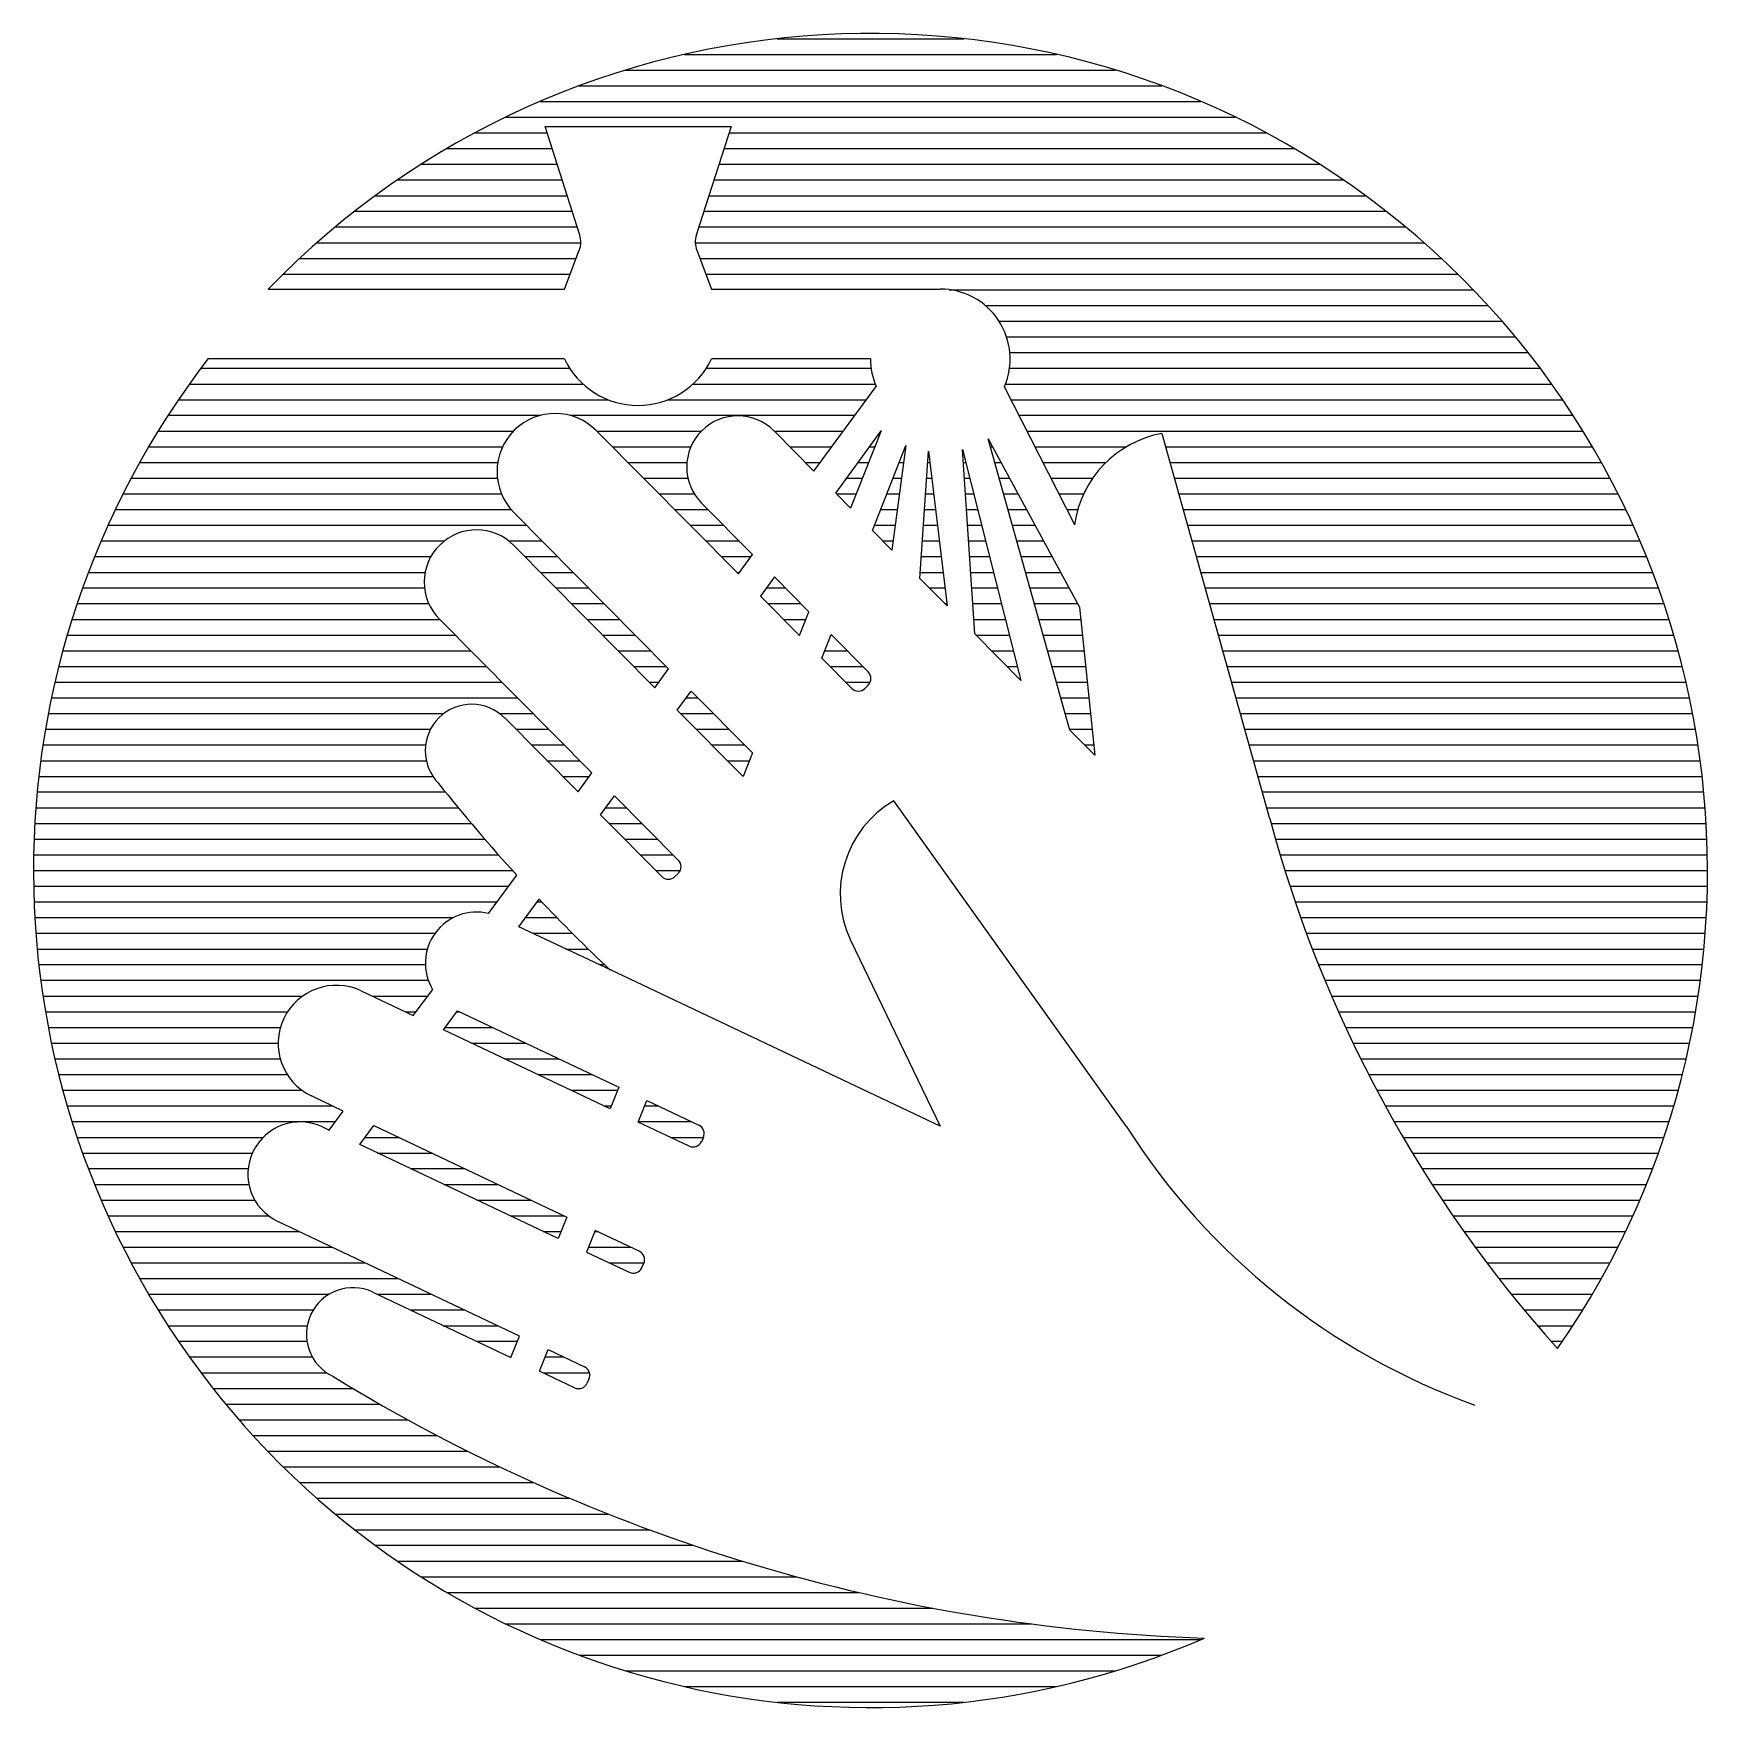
# Model space of a CAD drawing. Header units: millimetres. Extents: x -3 to 2253, y -3 to 1300.
# Drawn here: x 2000 to 2010, y 900 to 910 of the extents above; entities that cross this region are included whole.
import ezdxf

# ---------------------------------------------------------------- set-up
doc = ezdxf.new("R2010")
doc.units = ezdxf.units.MM
doc.layers.add('CYAN', color=4, linetype='Continuous')
doc.layers.add('VEILIG', color=7, linetype='Continuous')

# ---------------------------------------------------------------- blocks, each defined once
blk = doc.blocks.new('*X646')
at = {"color": 0}
for p, q in [((115.563, 230.625), (115.564, 230.625)), ((115.495, 230.531), (115.526, 230.531)), ((115.709, 230.531), (115.711, 230.531)), ((116.215, 230.531), (116.228, 230.531)), ((115.426, 230.438), (115.489, 230.438)), ((115.672, 230.438), (115.699, 230.438)), ((115.842, 230.438), (115.855, 230.438)), ((116.054, 230.438), (116.068, 230.438)), ((116.241, 230.438), (116.279, 230.438)), ((115.358, 230.344), (115.451, 230.344)), ((115.635, 230.344), (115.686, 230.344)), ((115.836, 230.344), (115.866, 230.344)), ((116.061, 230.344), (116.092, 230.344)), ((116.268, 230.344), (116.33, 230.344)), ((115.296, 230.25), (115.414, 230.25)), ((115.598, 230.25), (115.673, 230.25)), ((115.83, 230.25), (115.877, 230.25)), ((116.067, 230.25), (116.116, 230.25)), ((116.294, 230.25), (116.381, 230.25)), ((115.561, 230.156), (115.661, 230.156)), ((115.823, 230.156), (115.888, 230.156)), ((116.073, 230.156), (116.14, 230.156)), ((116.32, 230.156), (116.432, 230.156)), ((115.523, 230.062), (115.648, 230.062)), ((115.817, 230.062), (115.9, 230.062)), ((116.08, 230.062), (116.164, 230.062)), ((116.347, 230.062), (116.483, 230.062)), ((115.574, 229.969), (115.636, 229.969)), ((115.81, 229.969), (115.911, 229.969)), ((116.086, 229.969), (116.187, 229.969)), ((116.373, 229.969), (116.534, 229.969)), ((115.804, 229.875), (115.922, 229.875)), ((116.092, 229.875), (116.211, 229.875)), ((116.4, 229.875), (116.585, 229.875)), ((115.797, 229.781), (115.933, 229.781)), ((116.099, 229.781), (116.235, 229.781)), ((116.426, 229.781), (116.636, 229.781)), ((114.878, 229.688), (114.992, 229.688)), ((115.852, 229.688), (115.944, 229.688)), ((116.105, 229.688), (116.259, 229.688)), ((116.452, 229.688), (116.688, 229.688)), ((114.887, 229.594), (115.084, 229.594)), ((114.98, 229.5), (115.114, 229.5)), ((115.945, 229.594), (115.955, 229.594)), ((116.112, 229.594), (116.282, 229.594)), ((116.118, 229.5), (116.306, 229.5)), ((116.479, 229.594), (116.739, 229.594)), ((116.505, 229.5), (116.757, 229.5)), ((115.073, 229.406), (115.076, 229.406)), ((115.264, 229.406), (115.269, 229.406)), ((116.13, 229.406), (116.33, 229.406)), ((116.531, 229.406), (116.766, 229.406)), ((115.227, 229.312), (115.362, 229.312)), ((116.223, 229.312), (116.354, 229.312)), ((116.558, 229.312), (116.776, 229.312)), ((115.259, 229.219), (115.454, 229.219)), ((116.316, 229.219), (116.377, 229.219)), ((116.584, 229.219), (116.786, 229.219)), ((115.352, 229.125), (115.498, 229.125)), ((116.61, 229.125), (116.795, 229.125)), ((114.399, 229.031), (114.467, 229.031)), ((116.637, 229.031), (116.805, 229.031)), ((114.364, 228.938), (114.561, 228.938)), ((116.663, 228.938), (116.814, 228.938)), ((114.458, 228.844), (114.654, 228.844)), ((116.69, 228.844), (116.824, 228.844)), ((114.552, 228.75), (114.748, 228.75)), ((116.779, 228.75), (116.833, 228.75)), ((114.645, 228.656), (114.777, 228.656)), ((113.92, 228.375), (114.042, 228.375)), ((113.939, 228.281), (114.135, 228.281)), ((114.032, 228.188), (114.227, 228.188)), ((114.125, 228.094), (114.32, 228.094)), ((114.218, 228), (114.363, 228)), ((113.509, 227.812), (113.537, 227.812)), ((113.44, 227.719), (113.627, 227.719)), ((113.483, 227.625), (113.72, 227.625)), ((113.681, 227.531), (113.815, 227.531)), ((113.879, 227.438), (113.912, 227.438)), ((113.029, 227.156), (113.045, 227.156)), ((112.961, 227.062), (113.243, 227.062)), ((113.116, 226.969), (113.441, 226.969)), ((113.314, 226.875), (113.639, 226.875)), ((113.512, 226.781), (113.837, 226.781)), ((113.71, 226.688), (113.99, 226.688)), ((113.908, 226.594), (113.952, 226.594)), ((114.113, 226.5), (114.43, 226.5)), ((114.15, 226.594), (114.233, 226.594)), ((112.482, 226.406), (112.682, 226.406)), ((114.304, 226.406), (114.502, 226.406)), ((112.555, 226.312), (112.88, 226.312)), ((112.753, 226.219), (113.078, 226.219)), ((112.951, 226.125), (113.276, 226.125)), ((113.149, 226.031), (113.473, 226.031)), ((113.347, 225.938), (113.671, 225.938)), ((113.545, 225.844), (113.652, 225.844)), ((113.853, 225.844), (113.869, 225.844)), ((113.816, 225.75), (114.067, 225.75)), ((113.941, 225.656), (114.147, 225.656)), ((113.542, 225), (113.821, 225)), ((113.556, 225.094), (113.668, 225.094)), ((113.742, 224.906), (113.77, 224.906))]:
    blk.add_line(p, q, dxfattribs=at)
blk = doc.blocks.new('*X645')
at = {"color": 0}
for p, q in [((111.5, 231), (113.703, 231)), ((114.519, 231), (115.504, 231)), ((111.431, 230.906), (113.782, 230.906)), ((114.44, 230.906), (115.528, 230.906)), ((111.366, 230.812), (113.931, 230.812)), ((114.292, 230.812), (115.476, 230.812)), ((111.304, 230.719), (113.529, 230.719)), ((113.704, 230.719), (115.407, 230.719)), ((111.244, 230.625), (113.368, 230.625)), ((113.865, 230.625), (114.49, 230.625)), ((114.926, 230.625), (115.338, 230.625)), ((111.188, 230.531), (113.303, 230.531)), ((113.958, 230.531), (114.427, 230.531)), ((115.018, 230.531), (115.27, 230.531)), ((111.134, 230.438), (113.273, 230.438)), ((114.051, 230.438), (114.404, 230.438)), ((115.111, 230.438), (115.201, 230.438)), ((111.083, 230.344), (113.271, 230.344)), ((114.144, 230.344), (114.41, 230.344)), ((111.035, 230.25), (113.296, 230.25)), ((114.237, 230.25), (114.448, 230.25)), ((110.989, 230.156), (113.353, 230.156)), ((114.33, 230.156), (114.53, 230.156)), ((110.945, 230.062), (113.445, 230.062)), ((114.423, 230.062), (114.622, 230.062)), ((110.904, 229.969), (112.955, 229.969)), ((113.339, 229.969), (113.538, 229.969)), ((114.515, 229.969), (114.714, 229.969)), ((110.865, 229.875), (112.874, 229.875)), ((113.435, 229.875), (113.631, 229.875)), ((114.608, 229.875), (114.787, 229.875)), ((110.828, 229.781), (112.84, 229.781)), ((113.528, 229.781), (113.724, 229.781)), ((114.701, 229.781), (114.718, 229.781)), ((110.793, 229.688), (112.836, 229.688)), ((113.621, 229.688), (113.816, 229.688)), ((110.73, 229.5), (112.927, 229.5)), ((110.761, 229.594), (112.862, 229.594)), ((113.714, 229.594), (113.909, 229.594)), ((113.807, 229.5), (114.002, 229.5)), ((110.702, 229.406), (113.02, 229.406)), ((113.9, 229.406), (114.095, 229.406)), ((110.675, 229.312), (113.113, 229.312)), ((113.993, 229.312), (114.188, 229.312)), ((110.651, 229.219), (113.206, 229.219)), ((114.085, 229.219), (114.281, 229.219)), ((110.628, 229.125), (113.298, 229.125)), ((114.178, 229.125), (114.235, 229.125)), ((110.608, 229.031), (113.391, 229.031)), ((110.589, 228.938), (112.951, 228.938)), ((113.285, 228.938), (113.484, 228.938)), ((110.572, 228.844), (112.871, 228.844)), ((113.382, 228.844), (113.577, 228.844)), ((110.557, 228.75), (112.842, 228.75)), ((113.475, 228.75), (113.67, 228.75)), ((110.543, 228.656), (112.846, 228.656)), ((113.567, 228.656), (113.763, 228.656)), ((110.532, 228.562), (112.886, 228.562)), ((113.66, 228.562), (113.821, 228.562)), ((110.522, 228.469), (112.961, 228.469)), ((110.514, 228.375), (113.038, 228.375)), ((110.508, 228.281), (113.116, 228.281)), ((110.504, 228.188), (113.196, 228.188)), ((110.5, 228), (113.363, 228)), ((110.501, 228.094), (113.279, 228.094)), ((110.501, 227.906), (113.338, 227.906)), ((110.504, 227.812), (113.269, 227.812)), ((110.508, 227.719), (113.009, 227.719)), ((110.514, 227.625), (112.899, 227.625)), ((110.522, 227.531), (112.854, 227.531)), ((110.532, 227.438), (112.842, 227.438)), ((110.543, 227.344), (112.859, 227.344)), ((110.557, 227.25), (112.108, 227.25)), ((112.523, 227.25), (112.855, 227.25)), ((110.572, 227.156), (112.018, 227.156)), ((112.721, 227.156), (112.786, 227.156)), ((110.589, 227.062), (111.975, 227.062)), ((110.608, 226.969), (111.962, 226.969)), ((110.628, 226.875), (111.974, 226.875)), ((110.651, 226.781), (112.016, 226.781)), ((110.675, 226.688), (112.103, 226.688)), ((110.702, 226.594), (112.286, 226.594)), ((110.73, 226.5), (112.304, 226.5)), ((110.761, 226.406), (111.871, 226.406)), ((110.793, 226.312), (111.807, 226.312)), ((110.828, 226.219), (111.782, 226.219)), ((110.865, 226.125), (111.786, 226.125)), ((110.904, 226.031), (111.821, 226.031)), ((110.945, 225.938), (111.903, 225.938)), ((110.989, 225.844), (112.085, 225.844)), ((111.035, 225.75), (112.283, 225.75)), ((111.083, 225.656), (112.481, 225.656)), ((111.134, 225.562), (112.679, 225.562)), ((111.188, 225.469), (112.267, 225.469)), ((112.552, 225.469), (112.876, 225.469)), ((111.244, 225.375), (112.171, 225.375)), ((112.75, 225.375), (113.074, 225.375)), ((111.304, 225.281), (112.135, 225.281)), ((112.948, 225.281), (113.272, 225.281)), ((111.366, 225.188), (112.134, 225.188)), ((113.146, 225.188), (113.39, 225.188)), ((111.431, 225.094), (112.166, 225.094)), ((111.5, 225), (112.252, 225)), ((113.344, 225.094), (113.353, 225.094)), ((111.572, 224.906), (112.409, 224.906)), ((111.648, 224.812), (112.569, 224.812)), ((111.727, 224.719), (112.736, 224.719)), ((111.811, 224.625), (112.911, 224.625)), ((111.899, 224.531), (113.094, 224.531)), ((111.992, 224.438), (113.286, 224.438)), ((112.089, 224.344), (113.489, 224.344)), ((112.193, 224.25), (113.704, 224.25)), ((112.302, 224.156), (113.932, 224.156)), ((112.418, 224.062), (114.178, 224.062)), ((112.542, 223.969), (114.443, 223.969)), ((112.674, 223.875), (114.734, 223.875)), ((112.816, 223.781), (115.059, 223.781)), ((112.97, 223.688), (115.43, 223.688)), ((113.137, 223.594), (115.874, 223.594)), ((113.321, 223.5), (116.459, 223.5)), ((113.526, 223.406), (117.474, 223.406)), ((113.76, 223.312), (117.24, 223.312)), ((114.037, 223.219), (116.963, 223.219)), ((114.389, 223.125), (116.611, 223.125)), ((114.942, 223.031), (116.058, 223.031))]:
    blk.add_line(p, q, dxfattribs=at)
blk = doc.blocks.new('*X644')
at = {"color": 0}
for p, q in [((114.942, 232.969), (116.058, 232.969)), ((114.389, 232.875), (116.611, 232.875)), ((114.037, 232.781), (116.963, 232.781)), ((113.76, 232.688), (117.24, 232.688)), ((113.321, 232.5), (117.679, 232.5)), ((113.526, 232.594), (117.474, 232.594)), ((113.137, 232.406), (113.568, 232.406)), ((114.654, 232.406), (117.863, 232.406)), ((112.97, 232.312), (113.598, 232.312)), ((114.624, 232.312), (118.03, 232.312)), ((112.816, 232.219), (113.628, 232.219)), ((114.594, 232.219), (118.184, 232.219)), ((112.674, 232.125), (113.658, 232.125)), ((114.564, 232.125), (118.326, 232.125)), ((112.542, 232.031), (113.688, 232.031)), ((114.534, 232.031), (118.458, 232.031)), ((112.418, 231.938), (113.718, 231.938)), ((114.504, 231.938), (118.582, 231.938)), ((112.302, 231.844), (113.748, 231.844)), ((114.474, 231.844), (118.698, 231.844)), ((112.193, 231.75), (113.77, 231.75)), ((114.453, 231.75), (118.807, 231.75)), ((112.089, 231.656), (113.742, 231.656)), ((114.48, 231.656), (118.911, 231.656)), ((111.992, 231.562), (113.706, 231.562)), ((114.516, 231.562), (119.008, 231.562)), ((115.97, 231.469), (119.101, 231.469)), ((116.184, 231.375), (119.189, 231.375)), ((116.267, 231.281), (119.273, 231.281)), ((116.312, 231.188), (119.352, 231.188)), ((116.33, 231), (119.5, 231)), ((116.332, 231.094), (119.428, 231.094)), ((116.306, 230.906), (119.569, 230.906)), ((116.339, 230.812), (119.634, 230.812)), ((116.387, 230.719), (119.696, 230.719)), ((116.434, 230.625), (119.756, 230.625)), ((116.482, 230.531), (117.028, 230.531)), ((117.263, 230.531), (119.812, 230.531)), ((116.529, 230.438), (116.906, 230.438)), ((117.29, 230.438), (119.866, 230.438)), ((116.577, 230.344), (116.827, 230.344)), ((117.316, 230.344), (119.917, 230.344)), ((116.624, 230.25), (116.773, 230.25)), ((117.342, 230.25), (119.965, 230.25)), ((116.672, 230.156), (116.738, 230.156)), ((117.368, 230.156), (120.011, 230.156)), ((117.394, 230.062), (120.055, 230.062)), ((117.421, 229.969), (120.096, 229.969)), ((117.447, 229.875), (120.135, 229.875)), ((117.473, 229.781), (120.172, 229.781)), ((117.499, 229.688), (120.207, 229.688)), ((117.525, 229.594), (120.239, 229.594)), ((117.552, 229.5), (120.27, 229.5)), ((117.578, 229.406), (120.298, 229.406)), ((117.604, 229.312), (120.325, 229.312)), ((117.63, 229.219), (120.349, 229.219)), ((117.657, 229.125), (120.372, 229.125)), ((117.683, 229.031), (120.392, 229.031)), ((117.709, 228.938), (120.411, 228.938)), ((117.735, 228.844), (120.428, 228.844)), ((117.761, 228.75), (120.443, 228.75)), ((117.788, 228.656), (120.457, 228.656)), ((117.814, 228.562), (120.468, 228.562)), ((117.84, 228.469), (120.478, 228.469)), ((117.866, 228.375), (120.486, 228.375)), ((117.892, 228.281), (120.492, 228.281)), ((117.918, 228.188), (120.496, 228.188)), ((117.946, 228.094), (120.499, 228.094)), ((117.975, 228), (120.5, 228)), ((118.005, 227.906), (120.499, 227.906)), ((118.036, 227.812), (120.496, 227.812)), ((118.069, 227.719), (120.492, 227.719)), ((118.103, 227.625), (120.486, 227.625)), ((118.139, 227.531), (120.478, 227.531)), ((118.175, 227.438), (120.468, 227.438)), ((118.214, 227.344), (120.457, 227.344)), ((118.253, 227.25), (120.443, 227.25)), ((118.295, 227.156), (120.428, 227.156)), ((118.337, 227.062), (120.411, 227.062)), ((118.382, 226.969), (120.392, 226.969)), ((118.427, 226.875), (120.372, 226.875)), ((118.475, 226.781), (120.349, 226.781)), ((118.524, 226.688), (120.325, 226.688)), ((118.574, 226.594), (120.298, 226.594)), ((118.627, 226.5), (120.27, 226.5)), ((118.681, 226.406), (120.239, 226.406)), ((118.737, 226.312), (120.207, 226.312)), ((118.794, 226.219), (120.172, 226.219)), ((118.854, 226.125), (120.135, 226.125)), ((118.915, 226.031), (120.096, 226.031)), ((118.979, 225.938), (120.055, 225.938)), ((119.044, 225.844), (120.011, 225.844)), ((119.111, 225.75), (119.965, 225.75)), ((119.181, 225.656), (119.917, 225.656)), ((119.253, 225.562), (119.866, 225.562)), ((119.327, 225.469), (119.812, 225.469)), ((119.404, 225.375), (119.756, 225.375)), ((119.483, 225.281), (119.696, 225.281)), ((119.565, 225.188), (119.634, 225.188))]:
    blk.add_line(p, q, dxfattribs=at)
blk = doc.blocks.new('PIC-79')
at = {"layer": 'VEILIG'}
for p, q in [((-1.944, 4.444), (-0.833, 4.444)), ((-1.737, 3.796), (-1.944, 4.444)), ((-0.833, 4.444), (-1.041, 3.796)), ((-1.828, 3.472), (-1.74, 3.705)), ((-1.038, 3.705), (-0.95, 3.472)), ((-3.598, 3.472), (-1.828, 3.472)), ((-0.95, 3.472), (0.417, 3.472)), ((-1.828, 3.056), (-3.958, 3.056)), ((0, 3.056), (-0.95, 3.056)), ((-0.338, 2.386), (0.034, 2.891)), ((0.799, 2.891), (1.218, 2.066)), ((-1.637, 2.627), (-0.789, 1.772)), ((-0.575, 2.626), (-0.338, 2.386)), ((-0.208, 2.254), (0.064, 2.626)), ((0.064, 2.626), (-0.12, 2.165)), ((1.741, 2.611), (2.384, 0.31)), ((0.012, 2.032), (0.212, 2.539)), ((0.212, 2.539), (0.128, 1.914)), ((0.295, 1.745), (0.347, 2.504)), ((0.347, 2.504), (0.457, 1.582)), ((0.549, 2.514), (0.899, 1.135)), ((0.624, 1.413), (0.549, 2.514)), ((0.702, 2.579), (1.249, 1.574)), ((1.191, 0.839), (0.702, 2.579)), ((-0.12, 2.165), (-0.208, 2.254)), ((-1.206, 1.205), (-2.13, 2.138)), ((-0.705, 1.887), (-1.009, 2.195)), ((0.128, 1.914), (0.012, 2.032)), ((-2.131, 1.942), (-1.289, 1.092)), ((-0.789, 1.772), (-0.705, 1.887)), ((-0.573, 1.754), (-0.657, 1.639)), ((-0.368, 1.545), (-0.573, 1.754)), ((0.457, 1.582), (0.295, 1.745)), ((-0.657, 1.639), (-0.425, 1.404)), ((-1.664, 0.583), (-2.575, 1.502)), ((-0.425, 1.404), (-0.368, 1.545)), ((1.249, 1.574), (1.34, 0.689)), ((-0.291, 1.269), (-0.235, 1.41)), ((-0.235, 1.41), (-0.013, 1.186)), ((0.899, 1.135), (0.624, 1.413)), ((-1.289, 1.092), (-1.206, 1.205)), ((-0.112, 1.088), (-0.291, 1.269)), ((-0.014, 1.107), (-0.033, 1.088)), ((-1.155, 0.957), (-1.072, 1.071)), ((-1.072, 1.071), (-0.705, 0.703)), ((-2.185, 0.911), (-1.747, 0.469)), ((-0.761, 0.562), (-1.155, 0.957)), ((1.34, 0.689), (1.191, 0.839)), ((-0.705, 0.703), (-0.761, 0.562)), ((-1.747, 0.469), (-1.664, 0.583)), ((-1.612, 0.332), (-1.529, 0.446)), ((-1.529, 0.446), (-1.148, 0.062)), ((1.528, -1.528), (0.139, 0.417)), ((-1.246, -0.036), (-1.612, 0.332)), ((-2.282, -0.257), (-2.113, -0.027)), ((-1.148, -0.017), (-1.168, -0.036)), ((-2.1, -0.336), (-1.979, -0.171)), ((-1.554, -0.594), (-2.1, -0.336)), ((-0.119, -0.417), (0.417, -1.528)), ((0.417, -1.528), (-1.554, -0.594)), ((-3.042, -0.719), (-2.731, -0.867)), ((-2.731, -0.867), (-2.615, -0.71)), ((-2.55, -0.952), (-2.467, -0.838)), ((-2.467, -0.838), (-1.503, -1.295)), ((-1.555, -1.424), (-2.55, -0.952)), ((-1.503, -1.295), (-1.555, -1.424)), ((-3.15, -1.437), (-3.34, -1.347)), ((-1.388, -1.503), (-1.337, -1.373)), ((-1.337, -1.373), (-1.025, -1.521)), ((-3.234, -1.551), (-3.15, -1.437)), ((-3.274, -1.532), (-3.234, -1.551)), ((-3.05, -1.637), (-2.967, -1.523)), ((-2.967, -1.523), (-1.813, -2.07)), ((-1.084, -1.647), (-1.388, -1.503)), ((-0.998, -1.595), (-1.01, -1.62)), ((-1.865, -2.199), (-3.05, -1.637)), ((-2.097, -2.781), (-3.541, -2.097)), ((-1.813, -2.07), (-1.865, -2.199)), ((-1.644, -2.15), (-1.696, -2.279)), ((-1.382, -2.274), (-1.644, -2.15)), ((-1.696, -2.279), (-1.441, -2.4)), ((-1.367, -2.373), (-1.355, -2.348)), ((-2.973, -2.519), (-2.149, -2.91)), ((-2.149, -2.91), (-2.097, -2.781)), ((-1.977, -2.991), (-1.926, -2.862)), ((-1.926, -2.862), (-1.709, -2.965)), ((-1.768, -3.09), (-1.977, -2.991)), ((-1.682, -3.039), (-1.694, -3.064))]:
    blk.add_line(p, q, dxfattribs=at)
for centre, radius, start, end in [((0, 0), 5, 325.1616, 136.017), ((-1.869, 3.754), 0.139, 339.1362, 17.7447), ((-0.908, 3.754), 0.139, 162.2553, 200.8638), ((0.417, 3.056), 0.417, 336.6986, 90), ((0, 0), 5, 142.3301, 293.5059), ((-1.389, 3.264), 0.486, 205.3769, 334.6231), ((0.417, 3.056), 0.417, 180, 203.3014), ((-1.884, 2.383), 0.347, 44.7383, 224.7383), ((-0.792, 2.41), 0.306, 44.7383, 224.7383), ((1.859, 1.975), 0.647, 100.492, 171.9558), ((0.48, 3.063), 0.556, 277.1637, 277.1935), ((-2.353, 1.722), 0.313, 44.7383, 224.7383), ((-0.053, 1.147), 0.0556, 314.7383, 44.7383), ((-0.072, 1.127), 0.0556, 224.7383, 314.7383), ((-2.382, 0.715), 0.278, 44.7383, 224.7383), ((5.727, 7.136), 10.62, 218.5375, 222.4186), ((0.466, -0.141), 0.647, 120.4075, 205.1664), ((9.855, 2.317), 7.735, 195.0342, 221.9704), ((-1.187, 0.023), 0.0556, 314.7383, 44.7383), ((-1.207, 0.003), 0.0556, 224.7383, 314.7383), ((5.727, 7.136), 10.62, 223.4775, 226.7143), ((-2.353, -0.554), 0.306, 76.5004, 210.815), ((-3.191, -1.033), 0.347, 64.6538, 244.6538), ((-3.407, -1.814), 0.312, 64.6538, 244.6538), ((-1.049, -1.571), 0.0556, 334.6538, 64.6538), ((5.001, 0.679), 4.115, 212.4246, 250.2558), ((-1.06, -1.596), 0.0556, 244.6538, 334.6538), ((-1.405, -2.324), 0.0556, 334.6538, 64.6538), ((-1.417, -2.35), 0.0556, 244.6538, 334.6538), ((-3.092, -2.77), 0.278, 64.6538, 244.6538), ((-1.732, -3.015), 0.0556, 334.6538, 64.6538), ((2.345, 6.029), 10.62, 238.453, 268.1056), ((-1.744, -3.04), 0.0556, 244.6538, 334.6538)]:
    blk.add_arc(centre, radius, start, end, dxfattribs=at)
at = {"layer": 'CYAN'}
for name in ['*X644', '*X645', '*X646']:
    blk.add_blockref(name, (-115.5, -228), dxfattribs=at)

msp = doc.modelspace()

# ---------------------------------------------------------------- block references
msp.add_blockref('PIC-79', (2005, 905))

doc.saveas('drawing.dxf')
